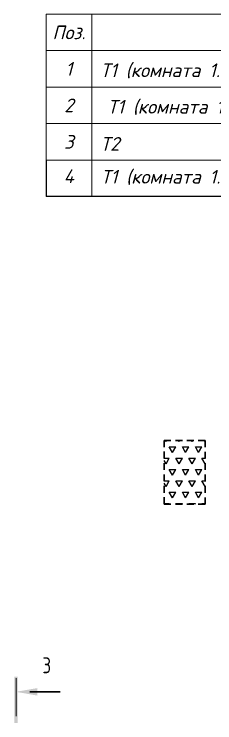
# Model space of a CAD drawing. Header units: millimetres. Extents: x 2559584 to 2748503, y -688364 to -611007.
# Drawn here: x 2687145 to 2691550, y -627562 to -612021 of the extents above; entities that cross this region are included whole.
import ezdxf

# ---------------------------------------------------------------- set-up
doc = ezdxf.new("R2010")
doc.units = ezdxf.units.MM
doc.header["$LTSCALE"] = 50
doc.linetypes.add('_ШТР__3__2__Невидимые', pattern=[5, 3, -2])
doc.layers.add('Разрезы', color=7, linetype='Continuous', lineweight=9)
doc.layers.add('расположение плит', color=7, linetype='Continuous')
doc.styles.add('GOST Common_2', font='GOST_Common.ttf', dxfattribs={"width": 0.8, "height": 350})
doc.styles.add('PDF ISOCPEUR Italic', font='isocpeui.ttf')

# ---------------------------------------------------------------- blocks, each defined once
blk = doc.blocks.new('Разрез - Номер вида сзади_3_5 мм-64069-_О__L1_0_000_')
at = {"layer": 'Разрезы'}
for points in [[(9.8, 0.4), (9.8, -0.39), (-0.33, -0.39), (-0.33, 0.4)], [(2.18, -4.67), (3, 0), (3.82, -4.67)]]:
    blk.add_hatch(color=256, dxfattribs=at).paths.add_polyline_path(points, flags=0)
at = {"layer": 'Разрезы', "lineweight": 30}
blk.add_line((3, -3), (3, -9.66), dxfattribs=at)
blk = doc.blocks.new('План')
at = {"layer": 'Разрезы', "color": 8}
blk.add_line((6400, 14128.9), (6400, 14963.9), dxfattribs=at)
at = {"layer": 'Разрезы', "color": 8, "lineweight": 50, "extrusion": (0, 0, -1), "xscale": 99.99999999999993, "yscale": 99.99999999999993, "zscale": 99.99999999999993, "rotation": 270.0000000000002}
blk.add_blockref('Разрез - Номер вида сзади_3_5 мм-64069-_О__L1_0_000_', (-6400, 14963.9), dxfattribs=at)
at = {"layer": 'Разрезы', "color": 8, "insert": (6981.8, 15420.4), "char_height": 350, "width": 237.299, "attachment_point": 1, "style": 'GOST Common_2'}
blk.add_mtext('\\fGOST Common|b0|i0|c204|p34|;\\W.8;3', dxfattribs=at)

msp = doc.modelspace()

# ---------------------------------------------------------------- hatches: boundary and pattern name
at = {"linetype": '_ШТР__3__2__Невидимые'}
h = msp.add_hatch(dxfattribs=at)
h.set_pattern_fill('TRIANG', color=256, scale=30)
h.paths.add_polyline_path([(2691336.8, -621367.3), (2690436.8, -621367.3), (2690436.8, -622765), (2691336.8, -622765)])

# ---------------------------------------------------------------- linework, layer by layer
at = {"color": 7, "linetype": 'Continuous', "lineweight": 0}
for p, q in [((2687847.2, -612021.5), (2703347.2, -612021.5)), ((2687847.2, -612021.5), (2687847.2, -615221.5)), ((2688847.2, -612021.5), (2688847.2, -616021.5)), ((2687847.2, -612821.5), (2703347.2, -612821.5)), ((2687847.2, -613621.5), (2703347.2, -613621.5)), ((2687847.2, -614421.5), (2703347.2, -614421.5)), ((2687847.2, -615221.5), (2703347.2, -615221.5))]:
    msp.add_line(p, q, dxfattribs=at)
at = {"layer": 'расположение плит', "color": 7, "true_color": 0xffffff}
msp.add_line((2687847.2, -615221.5), (2687847.2, -616021.5), dxfattribs=at)
at = {"layer": 'расположение плит'}
msp.add_line((2703347.2, -616021.5), (2687847.2, -616021.5), dxfattribs=at)
at = {"layer": 'расположение плит', "linetype": '_ШТР__3__2__Невидимые', "lineweight": 30}
msp.add_lwpolyline([(2690436.8, -621367.3), (2691336.8, -621367.3), (2691336.8, -622765), (2690436.8, -622765)], close=True, dxfattribs=at)

# ---------------------------------------------------------------- block references
at = {"layer": 'расположение плит', "color": 8}
msp.add_blockref('План', (2680785.5, -641545.9), dxfattribs=at)

# ---------------------------------------------------------------- texts
at = {"color": 7, "linetype": 'Continuous', "lineweight": 0, "char_height": 300, "style": 'PDF ISOCPEUR Italic'}
for s, insert, attachment_point in [('\\A1;\\pxqc;Поз.', (2688347.2, -612421.5), 5), ('\\A1;\\pxqc;1', (2688347.2, -613221.5), 5), ('\\A1;\\pxqc;2', (2688347.2, -614021.5), 5), ('\\A1; Т1 (комната 1.03)', (2689002.7, -614066.4), 4), ('\\A1;\\pxqc;3', (2688347.2, -614821.5), 5), ('\\A1;\\pxqc;4', (2688343.3, -615575.4), 5), ('\\A1; Т1 (комната 1.10, 1.11, 1.12)', (2688856.8, -615621.5), 4)]:
    msp.add_mtext(s, dxfattribs=dict(at, insert=insert, attachment_point=attachment_point))
at = {"color": 7, "linetype": 'Continuous', "lineweight": 0, "char_height": 300, "attachment_point": 4, "style": 'PDF ISOCPEUR Italic'}
for s, insert, width in [('\\A1; Т1 (комната 1.02)', (2688847.2, -613266.4), 9905.909), ('\\A1; Т2', (2688847.2, -614866.4), 11121.136)]:
    msp.add_mtext(s, dxfattribs=dict(at, insert=insert, width=width))

doc.saveas('drawing.dxf')
